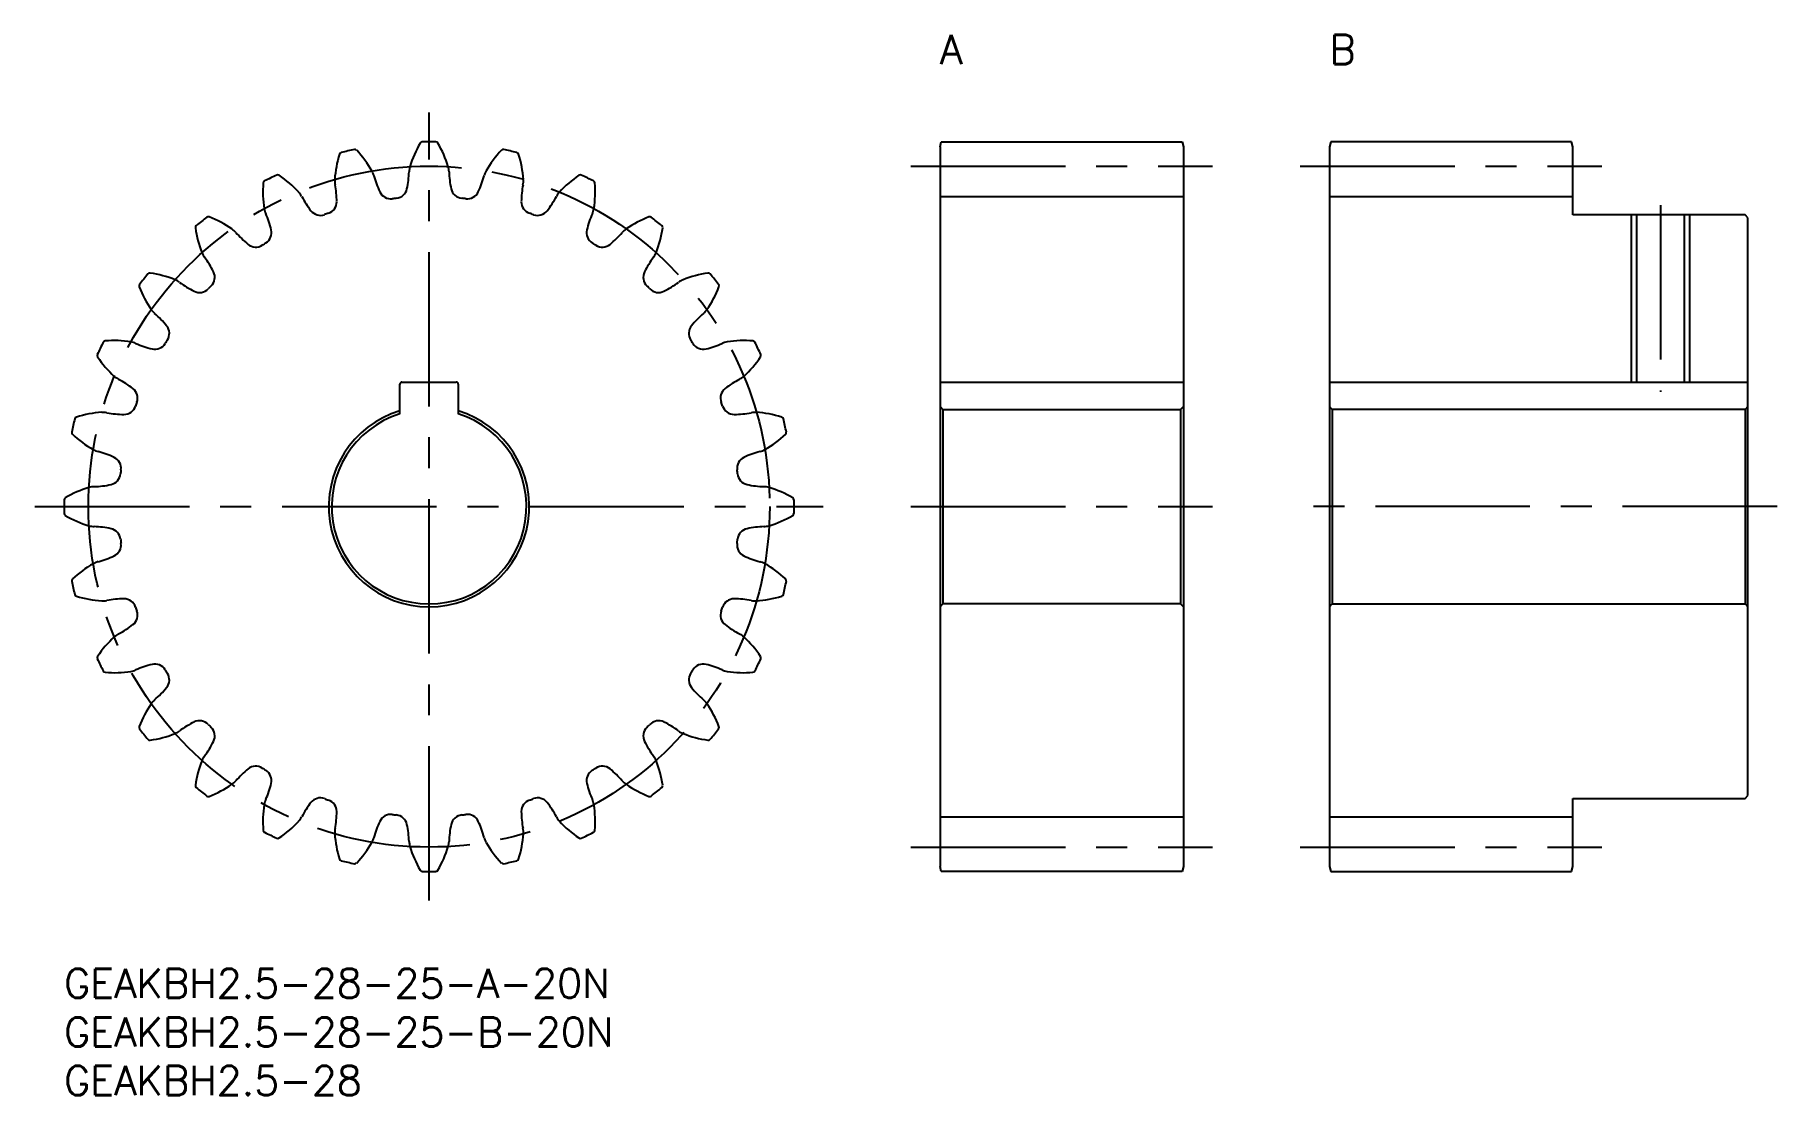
# Model space of a CAD drawing. Extents: x -3 to 176, y -13 to 96.
import ezdxf

# ---------------------------------------------------------------- set-up
doc = ezdxf.new("R2010")
doc.units = 0
doc.header["$LTSCALE"] = 0.5
doc.linetypes.add('CENTER', pattern=[50.8, 31.75, -6.35, 6.35, -6.35])
for name, color, linetype in [('MSM_CENTER', 1, 'CENTER'), ('MSM_CONTINUOUS', 7, 'CONTINUOUS'), ('MSM_NARROW', 5, 'CONTINUOUS'), ('MSM_PART_NUMBER', 7, 'CONTINUOUS')]:
    doc.layers.add(name, color=color, linetype=linetype)
doc.styles.get("Standard").update_dxf_attribs({"font": 'txt.shx', "height": 1, "bigfont": 'bigfont.shx'})

# ---------------------------------------------------------------- blocks, each defined once
blk = doc.blocks.new('*U3')
at = {"layer": 'MSM_PART_NUMBER'}
blk.add_text('GEAKBH2.5-28-25-B-20N', height=3, dxfattribs=at).set_placement((0, -8))
blk = doc.blocks.new('*U4')
at = {"layer": 'MSM_PART_NUMBER'}
blk.add_text('GEAKBH2.5-28-25-A-20N', height=3, dxfattribs=at).set_placement((0, -3))
blk = doc.blocks.new('*U5')
at = {"layer": 'MSM_PART_NUMBER'}
blk.add_text('GEAKBH2.5-28', height=3, dxfattribs=at).set_placement((0, -13))
blk = doc.blocks.new('*U6')
at = {"layer": 'MSM_PART_NUMBER'}
blk.add_text('A', height=3, dxfattribs=at).set_placement((90, 93))
blk = doc.blocks.new('*U7')
at = {"layer": 'MSM_PART_NUMBER'}
blk.add_text('B', height=3, dxfattribs=at).set_placement((130, 93))

msp = doc.modelspace()

# ---------------------------------------------------------------- linework, layer by layer
at = {"layer": 'MSM_CENTER'}
for p, q in [((37.5, 7), (37.5, 88)), ((87, 82.5), (118, 82.5)), ((127, 82.5), (158, 82.5)), ((164, 78.5), (164, 59.3)), ((-3, 47.5), (78, 47.5)), ((87, 47.5), (118, 47.5)), ((176, 47.5), (127, 47.5)), ((87, 12.5), (118, 12.5)), ((127, 12.5), (158, 12.5))]:
    msp.add_line(p, q, dxfattribs=at)
msp.add_circle((37.5, 47.5), 35, dxfattribs=at)
at = {"layer": 'MSM_CONTINUOUS'}
for p, q in [((90, 84.5), (90.13, 85)), ((90, 84.5), (90, 10.5)), ((90.13, 85), (114.87, 85)), ((114.87, 85), (115, 84.5)), ((115, 84.5), (115, 10.5)), ((130.13, 85), (130, 84.5)), ((130, 84.5), (130, 10.5)), ((154.87, 85), (130.13, 85)), ((155, 84.5), (154.87, 85)), ((155, 77.5), (155, 84.5)), ((90, 79.37), (115, 79.37)), ((130, 79.37), (155, 79.37)), ((172.7, 77.5), (155, 77.5)), ((161.54, 77.5), (161.54, 60.3)), ((166.46, 77.5), (166.46, 60.3)), ((173, 77.2), (172.7, 77.5)), ((173, 17.8), (173, 77.2)), ((34.5, 57.04), (34.5, 60.1)), ((34.7, 60.3), (40.3, 60.3)), ((40.5, 60.1), (40.5, 57.04)), ((90, 60.3), (115, 60.3)), ((130, 60.3), (173, 60.3)), ((90, 57.8), (90.3, 57.5)), ((90.3, 57.5), (90.3, 37.5)), ((90.3, 57.5), (114.7, 57.5)), ((114.7, 57.5), (115, 57.8)), ((114.7, 57.5), (114.7, 37.5)), ((130.3, 57.5), (130, 57.8)), ((130.3, 57.5), (130.3, 37.5)), ((172.7, 57.5), (130.3, 57.5)), ((173, 57.8), (172.7, 57.5)), ((172.7, 57.5), (172.7, 37.5)), ((90.3, 37.5), (90, 37.2)), ((114.7, 37.5), (90.3, 37.5)), ((115, 37.2), (114.7, 37.5)), ((130, 37.2), (130.3, 37.5)), ((130.3, 37.5), (172.7, 37.5)), ((172.7, 37.5), (173, 37.2)), ((155, 17.5), (172.7, 17.5)), ((155, 10.5), (155, 17.5)), ((172.7, 17.5), (173, 17.8)), ((90, 15.62), (115, 15.62)), ((130, 15.62), (155, 15.62)), ((90.13, 10), (90, 10.5)), ((114.87, 10), (90.13, 10)), ((115, 10.5), (114.87, 10)), ((130, 10.5), (130.13, 10)), ((130.13, 10), (154.87, 10)), ((154.87, 10), (155, 10.5))]:
    msp.add_line(p, q, dxfattribs=at)
for centre, radius, start, end in [((37.5, 47.5), 37.5, 101.7976, 103.9167), ((29.88, 83.96), 0.25, 43.2093, 101.7976), ((21.9, 76.47), 11.2, 29.6429, 43.2093), ((46.26, 79.21), 11.2, 149.6479, 163.2143), ((36.81, 84.74), 0.25, 91.0596, 149.6479), ((37.5, 47.5), 37.5, 88.9404, 91.0596), ((38.19, 84.74), 0.25, 30.3521, 88.9404), ((28.74, 79.21), 11.2, 16.7857, 30.3521), ((53.1, 76.47), 11.2, 136.7907, 150.3571), ((45.12, 83.96), 0.25, 78.2024, 136.7907), ((37.5, 47.5), 37.5, 76.0833, 78.2024), ((38.98, 80.36), 11.2, 162.505, 176.0714), ((28.54, 83.66), 0.25, 103.9167, 162.505), ((37.5, 81.85), 2.05, 163.2143, 178.3089), ((37.5, 81.85), 2.05, 1.6911, 16.7857), ((46.46, 83.66), 0.25, 17.495, 76.0833), ((36.02, 80.36), 11.2, 3.9286, 17.495), ((31.63, 79.87), 11.2, 175.3622, 188.9286), ((20.72, 80.76), 0.25, 116.7739, 175.3622), ((37.5, 47.5), 37.5, 114.6547, 116.7739), ((21.96, 81.35), 0.25, 56.0664, 114.6547), ((15.85, 72.27), 11.2, 42.5, 56.0664), ((29.86, 80.99), 2.05, 176.0714, 191.166), ((18.69, 78.79), 9.33, 0.3695, 11.166), ((29.86, 80.99), 2.05, 14.5483, 29.6429), ((40.87, 83.85), 9.33, 194.5483, 205.3448), ((26.12, 82.19), 9.33, 347.5123, 358.3089), ((48.88, 82.19), 9.33, 181.6911, 192.4876), ((34.13, 83.85), 9.33, 334.6552, 345.4517), ((45.14, 80.99), 2.05, 150.3571, 165.4517), ((56.31, 78.79), 9.33, 168.834, 179.6305), ((45.14, 80.99), 2.05, 348.834, 3.9286), ((59.15, 72.27), 11.2, 123.9336, 137.5), ((53.04, 81.35), 0.25, 65.3453, 123.9336), ((37.5, 47.5), 37.5, 63.2261, 65.3453), ((54.28, 80.76), 0.25, 4.6378, 63.2261), ((43.37, 79.87), 11.2, 351.0714, 4.6378), ((22.59, 78.45), 2.05, 27.4054, 42.5), ((32.7, 83.69), 9.33, 207.4054, 218.2019), ((26.77, 78.84), 1.25, 288.8981, 0.3695), ((33.57, 80.39), 1.25, 205.3448, 276.8161), ((37.5, 47.5), 31.87, 96.041, 96.8161), ((34.01, 80.44), 1.25, 276.041, 347.5124), ((40.99, 80.44), 1.25, 192.4876, 263.959), ((37.5, 47.5), 31.88, 83.1839, 83.959), ((41.43, 80.39), 1.25, 263.1839, 334.6552), ((48.23, 78.84), 1.25, 179.6305, 251.1019), ((42.3, 83.69), 9.33, 321.7981, 332.5946), ((52.41, 78.45), 2.05, 137.5, 152.5946), ((37.5, 47.5), 37.5, 127.5118, 129.631), ((14.82, 77.05), 0.25, 68.9236, 127.5118), ((10.88, 66.83), 11.2, 55.3571, 68.9235), ((22.59, 78.45), 2.05, 188.9286, 204.0231), ((12.2, 73.82), 9.33, 13.2266, 24.0231), ((26.35, 78.69), 1.25, 218.2019, 289.6733), ((37.5, 47.5), 31.88, 108.8981, 109.6733), ((37.5, 47.5), 31.87, 70.3267, 71.1019), ((48.65, 78.69), 1.25, 250.3267, 321.7981), ((62.8, 73.82), 9.33, 155.9769, 166.7734), ((52.41, 78.45), 2.05, 335.9769, 351.0714), ((64.12, 66.83), 11.2, 111.0765, 124.6429), ((60.18, 77.05), 0.25, 52.4881, 111.0765), ((37.5, 47.5), 37.5, 50.369, 52.4882), ((13.74, 76.19), 0.25, 129.631, 188.2193), ((24.58, 77.75), 11.2, 188.2193, 201.7857), ((16.08, 74.36), 2.05, 40.2626, 55.3572), ((24.77, 81.72), 9.33, 220.2626, 231.0591), ((20.07, 75.67), 1.25, 301.7553, 13.2266), ((54.93, 75.67), 1.25, 166.7734, 238.2447), ((50.23, 81.72), 9.33, 308.9409, 319.7374), ((58.92, 74.36), 2.05, 124.6428, 139.7374), ((50.42, 77.75), 11.2, 338.2143, 351.7807), ((61.26, 76.19), 0.25, 351.7807, 50.369), ((16.08, 74.36), 2.05, 201.7857, 216.8803), ((19.69, 75.43), 1.25, 231.0591, 302.5304), ((37.5, 47.5), 31.87, 121.7553, 122.5304), ((37.5, 47.5), 31.87, 57.4696, 58.2447), ((55.31, 75.43), 1.25, 237.4696, 308.9409), ((58.92, 74.36), 2.05, 323.1197, 338.2143), ((6.98, 67.53), 9.33, 26.0838, 36.8803), ((14.24, 71.08), 1.25, 314.6124, 26.0838), ((60.76, 71.08), 1.25, 153.9162, 225.3876), ((68.02, 67.53), 9.33, 143.1197, 153.9162), ((7.95, 70.18), 0.25, 142.4882, 201.0765), ((18.17, 74.12), 11.2, 201.0765, 214.6429), ((37.5, 47.5), 37.5, 140.369, 142.4882), ((8.81, 71.26), 0.25, 81.7807, 140.369), ((7.25, 60.42), 11.2, 68.2143, 81.7807), ((10.64, 68.92), 2.05, 53.1197, 68.2143), ((17.47, 78.02), 9.33, 233.1197, 243.9162), ((13.92, 70.76), 1.25, 243.9162, 315.3876), ((37.5, 47.5), 31.88, 134.6124, 135.3876), ((37.5, 47.5), 31.88, 44.6124, 45.3876), ((61.08, 70.76), 1.25, 224.6124, 296.0838), ((57.53, 78.02), 9.33, 296.0838, 306.8803), ((64.36, 68.92), 2.05, 111.7857, 126.8803), ((67.75, 60.42), 11.2, 98.2193, 111.7857), ((56.83, 74.12), 11.2, 325.3571, 338.9235), ((66.19, 71.26), 0.25, 39.631, 98.2193), ((37.5, 47.5), 37.5, 37.5118, 39.631), ((67.05, 70.18), 0.25, 338.9235, 37.5118), ((10.64, 68.92), 2.05, 214.6428, 229.7374), ((3.28, 60.23), 9.33, 38.9409, 49.7374), ((71.72, 60.23), 9.33, 130.2626, 141.0591), ((64.36, 68.92), 2.05, 310.2626, 325.3572), ((4.24, 64.28), 0.25, 94.6378, 153.2261), ((5.13, 53.37), 11.2, 81.0714, 94.6378), ((37.5, 47.5), 31.88, 147.4696, 148.2447), ((9.57, 65.31), 1.25, 327.4696, 38.9409), ((65.43, 65.31), 1.25, 141.0591, 212.5304), ((37.5, 47.5), 31.87, 31.7553, 32.5304), ((69.87, 53.37), 11.2, 85.3622, 98.9286), ((70.76, 64.28), 0.25, 26.7739, 85.3622), ((3.65, 63.04), 0.25, 155.3453, 213.9336), ((37.5, 47.5), 37.5, 153.2261, 155.3453), ((12.73, 69.15), 11.2, 213.9336, 227.5), ((6.55, 62.41), 2.05, 65.9769, 81.0714), ((11.18, 72.8), 9.33, 245.9769, 256.7734), ((9.33, 64.93), 1.25, 256.7734, 328.2447), ((65.67, 64.93), 1.25, 211.7553, 283.2266), ((63.82, 72.8), 9.33, 283.2266, 294.0231), ((68.45, 62.41), 2.05, 98.9286, 114.0231), ((62.27, 69.15), 11.2, 312.5, 326.0664), ((37.5, 47.5), 37.5, 24.6547, 26.7739), ((71.35, 63.04), 0.25, 326.0664, 24.6547), ((6.55, 62.41), 2.05, 227.5, 242.5946), ((68.45, 62.41), 2.05, 297.4054, 312.5), ((1.31, 52.3), 9.33, 51.7981, 62.5946), ((6.31, 58.65), 1.25, 340.3267, 51.7981), ((34.7, 60.1), 0.2, 90, 180), ((40.3, 60.1), 0.2, 0, 90), ((68.69, 58.65), 1.25, 128.2019, 199.6733), ((73.69, 52.3), 9.33, 117.4054, 128.2019), ((6.16, 58.23), 1.25, 269.6305, 341.1019), ((37.5, 47.5), 31.88, 160.3267, 161.1019), ((37.5, 47.5), 10.3, 106.9335, 73.0665), ((37.5, 47.5), 31.88, 18.8981, 19.6733), ((68.84, 58.23), 1.25, 198.8981, 270.3695), ((37.5, 47.5), 37.5, 166.0833, 168.2024), ((1.34, 56.46), 0.25, 107.495, 166.0833), ((4.64, 46.02), 11.2, 93.9286, 107.495), ((4.01, 55.14), 2.05, 78.834, 93.9286), ((6.21, 66.31), 9.33, 258.834, 269.6305), ((37.5, 47.5), 10, 107.4576, 72.5424), ((68.79, 66.31), 9.33, 270.3695, 281.166), ((70.99, 55.14), 2.05, 86.0714, 101.166), ((70.36, 46.02), 11.2, 72.505, 86.0714), ((73.66, 56.46), 0.25, 13.9167, 72.505), ((37.5, 47.5), 37.5, 11.7976, 13.9167), ((1.04, 55.12), 0.25, 168.2024, 226.7907), ((8.53, 63.1), 11.2, 226.7907, 240.3571), ((66.47, 63.1), 11.2, 299.6429, 313.2093), ((73.96, 55.12), 0.25, 313.2092, 11.7976), ((4.01, 55.14), 2.05, 240.3571, 255.4517), ((1.15, 44.13), 9.33, 64.6552, 75.4517), ((4.61, 51.43), 1.25, 353.1839, 64.6552), ((70.39, 51.43), 1.25, 115.3448, 186.8161), ((73.85, 44.13), 9.33, 104.5483, 115.3448), ((70.99, 55.14), 2.05, 284.5483, 299.6429), ((4.56, 50.99), 1.25, 282.4877, 353.959), ((37.5, 47.5), 31.88, 173.1839, 173.959), ((37.5, 47.5), 31.88, 6.041, 6.8161), ((70.44, 50.99), 1.25, 186.041, 257.5123), ((0.26, 48.19), 0.25, 120.3521, 178.9404), ((5.79, 38.74), 11.2, 106.7857, 120.3521), ((3.15, 47.5), 2.05, 91.6911, 106.7857), ((2.81, 58.88), 9.33, 271.6911, 282.4877), ((72.19, 58.88), 9.33, 257.5123, 268.3089), ((71.85, 47.5), 2.05, 73.2143, 88.3089), ((69.21, 38.74), 11.2, 59.6479, 73.2143), ((74.74, 48.19), 0.25, 1.0596, 59.6479), ((37.5, 47.5), 37.5, 178.9404, 181.0596), ((0.26, 46.81), 0.25, 181.0596, 239.6479), ((5.79, 56.26), 11.2, 239.6479, 253.2143), ((69.21, 56.26), 11.2, 286.7857, 300.3521), ((74.74, 46.81), 0.25, 300.3521, 358.9404), ((37.5, 47.5), 37.5, 358.9404, 1.0596), ((3.15, 47.5), 2.05, 253.2143, 268.3089), ((2.81, 36.12), 9.33, 77.5123, 88.3089), ((4.56, 44.01), 1.25, 6.041, 77.5123), ((70.44, 44.01), 1.25, 102.4877, 173.959), ((72.19, 36.12), 9.33, 91.6911, 102.4877), ((71.85, 47.5), 2.05, 271.6911, 286.7857), ((4.61, 43.57), 1.25, 295.3448, 6.8161), ((37.5, 47.5), 31.87, 186.041, 186.8161), ((70.39, 43.57), 1.25, 173.1839, 244.6552), ((37.5, 47.5), 31.87, 353.1839, 353.959), ((8.53, 31.9), 11.2, 119.6429, 133.2093), ((4.01, 39.86), 2.05, 104.5483, 119.6429), ((1.15, 50.87), 9.33, 284.5483, 295.3448), ((73.85, 50.87), 9.33, 244.6552, 255.4517), ((70.99, 39.86), 2.05, 60.3571, 75.4517), ((66.47, 31.9), 11.2, 46.7907, 60.3571), ((1.04, 39.88), 0.25, 133.2093, 191.7976), ((37.5, 47.5), 37.5, 191.7976, 193.9167), ((37.5, 47.5), 37.5, 346.0833, 348.2024), ((73.96, 39.88), 0.25, 348.2024, 46.7907), ((1.34, 38.54), 0.25, 193.9167, 252.505), ((4.64, 48.98), 11.2, 252.505, 266.0714), ((4.01, 39.86), 2.05, 266.0714, 281.166), ((6.21, 28.69), 9.33, 90.3695, 101.166), ((6.16, 36.77), 1.25, 18.8981, 90.3695), ((68.84, 36.77), 1.25, 89.6305, 161.1019), ((68.79, 28.69), 9.33, 78.834, 89.6305), ((70.99, 39.86), 2.05, 258.834, 273.9286), ((70.36, 48.98), 11.2, 273.9286, 287.495), ((73.66, 38.54), 0.25, 287.495, 346.0833), ((6.31, 36.35), 1.25, 308.2019, 19.6733), ((37.5, 47.5), 31.88, 198.8981, 199.6733), ((68.69, 36.35), 1.25, 160.3267, 231.7981), ((37.5, 47.5), 31.87, 340.3267, 341.1019), ((12.73, 25.85), 11.2, 132.5, 146.0664), ((6.55, 32.59), 2.05, 117.4054, 132.5), ((1.31, 42.7), 9.33, 297.4054, 308.2019), ((73.69, 42.7), 9.33, 231.7981, 242.5946), ((68.45, 32.59), 2.05, 47.5, 62.5946), ((62.27, 25.85), 11.2, 33.9336, 47.5), ((3.65, 31.96), 0.25, 146.0664, 204.6547), ((37.5, 47.5), 37.5, 204.6547, 206.7739), ((4.24, 30.72), 0.25, 206.7739, 265.3622), ((5.13, 41.63), 11.2, 265.3622, 278.9286), ((6.55, 32.59), 2.05, 278.9286, 294.0231), ((11.18, 22.2), 9.33, 103.2266, 114.0231), ((9.33, 30.07), 1.25, 31.7553, 103.2266), ((37.5, 47.5), 31.88, 211.7553, 212.5304), ((37.5, 47.5), 31.87, 327.4696, 328.2447), ((65.67, 30.07), 1.25, 76.7734, 148.2447), ((63.82, 22.2), 9.33, 65.9769, 76.7734), ((68.45, 32.59), 2.05, 245.9769, 261.0714), ((69.87, 41.63), 11.2, 261.0714, 274.6378), ((70.76, 30.72), 0.25, 274.6378, 333.2261), ((37.5, 47.5), 37.5, 333.2261, 335.3453), ((71.35, 31.96), 0.25, 335.3453, 33.9336), ((3.28, 34.77), 9.33, 310.2626, 321.0591), ((9.57, 29.69), 1.25, 321.0591, 32.5304), ((65.43, 29.69), 1.25, 147.4696, 218.9409), ((71.72, 34.77), 9.33, 218.9409, 229.7374), ((18.17, 20.88), 11.2, 145.3571, 158.9235), ((10.64, 26.08), 2.05, 130.2626, 145.3572), ((64.36, 26.08), 2.05, 34.6428, 49.7374), ((56.83, 20.88), 11.2, 21.0765, 34.6429), ((17.47, 16.98), 9.33, 116.0838, 126.8803), ((13.92, 24.24), 1.25, 44.6124, 116.0838), ((37.5, 47.5), 31.87, 224.6124, 225.3876), ((37.5, 47.5), 31.87, 314.6124, 315.3876), ((61.08, 24.24), 1.25, 63.9162, 135.3876), ((57.53, 16.98), 9.33, 53.1197, 63.9162), ((7.95, 24.82), 0.25, 158.9236, 217.5118), ((37.5, 47.5), 37.5, 217.5118, 219.631), ((8.81, 23.74), 0.25, 219.631, 278.2193), ((7.25, 34.58), 11.2, 278.2193, 291.7857), ((10.64, 26.08), 2.05, 291.7857, 306.8803), ((6.98, 27.47), 9.33, 323.1197, 333.9162), ((14.24, 23.92), 1.25, 333.9162, 45.3876), ((60.76, 23.92), 1.25, 134.6124, 206.0838), ((68.02, 27.47), 9.33, 206.0838, 216.8803), ((64.36, 26.08), 2.05, 233.1197, 248.2143), ((67.75, 34.58), 11.2, 248.2143, 261.7807), ((66.19, 23.74), 0.25, 261.7807, 320.369), ((37.5, 47.5), 37.5, 320.369, 322.4882), ((67.05, 24.82), 0.25, 322.4882, 21.0765), ((16.08, 20.64), 2.05, 143.1197, 158.2143), ((58.92, 20.64), 2.05, 21.7857, 36.8803), ((24.58, 17.25), 11.2, 158.2143, 171.7807), ((24.77, 13.28), 9.33, 128.9409, 139.7374), ((19.69, 19.57), 1.25, 57.4696, 128.9409), ((37.5, 47.5), 31.87, 237.4696, 238.2447), ((20.07, 19.33), 1.25, 346.7734, 58.2447), ((54.93, 19.33), 1.25, 121.7553, 193.2266), ((37.5, 47.5), 31.87, 301.7553, 302.5304), ((55.31, 19.57), 1.25, 51.0591, 122.5304), ((50.23, 13.28), 9.33, 40.2626, 51.0591), ((50.42, 17.25), 11.2, 8.2193, 21.7857), ((13.74, 18.81), 0.25, 171.7807, 230.369), ((37.5, 47.5), 37.5, 230.369, 232.4882), ((10.88, 28.17), 11.2, 291.0765, 304.6429), ((16.08, 20.64), 2.05, 304.6428, 319.7374), ((12.2, 21.18), 9.33, 335.9769, 346.7734), ((62.8, 21.18), 9.33, 193.2266, 204.0231), ((58.92, 20.64), 2.05, 220.2626, 235.3572), ((64.12, 28.17), 11.2, 235.3571, 248.9235), ((37.5, 47.5), 37.5, 307.5118, 309.631), ((61.26, 18.81), 0.25, 309.631, 8.2193), ((14.82, 17.95), 0.25, 232.4882, 291.0765), ((31.63, 15.13), 11.2, 171.0714, 184.6378), ((22.59, 16.55), 2.05, 155.9769, 171.0714), ((32.7, 11.31), 9.33, 141.7981, 152.5946), ((26.35, 16.31), 1.25, 70.3267, 141.7981), ((37.5, 47.5), 31.88, 250.3267, 251.1019), ((26.77, 16.16), 1.25, 359.6305, 71.1019), ((18.69, 16.21), 9.33, 348.834, 359.6305), ((48.23, 16.16), 1.25, 108.8981, 180.3695), ((56.31, 16.21), 9.33, 180.3695, 191.166), ((37.5, 47.5), 31.88, 288.8981, 289.6733), ((48.65, 16.31), 1.25, 38.2019, 109.6733), ((42.3, 11.31), 9.33, 27.4054, 38.2019), ((52.41, 16.55), 2.05, 8.9286, 24.0231), ((43.37, 15.13), 11.2, 355.3622, 8.9286), ((60.18, 17.95), 0.25, 248.9236, 307.5118), ((15.85, 22.73), 11.2, 303.9336, 317.5), ((22.59, 16.55), 2.05, 317.5, 332.5946), ((29.86, 14.01), 2.05, 168.834, 183.9286), ((40.87, 11.15), 9.33, 154.6552, 165.4517), ((33.57, 14.61), 1.25, 83.1839, 154.6552), ((37.5, 47.5), 31.87, 263.1839, 263.959), ((34.01, 14.56), 1.25, 12.4877, 83.959), ((26.12, 12.81), 9.33, 1.6911, 12.4877), ((48.88, 12.81), 9.33, 167.5123, 178.3089), ((40.99, 14.56), 1.25, 96.041, 167.5123), ((37.5, 47.5), 31.87, 276.041, 276.8161), ((41.43, 14.61), 1.25, 25.3448, 96.8161), ((34.13, 11.15), 9.33, 14.5483, 25.3448), ((45.14, 14.01), 2.05, 356.0714, 11.166), ((52.41, 16.55), 2.05, 207.4054, 222.5), ((59.15, 22.73), 11.2, 222.5, 236.0664), ((20.72, 14.24), 0.25, 184.6378, 243.2261), ((37.5, 47.5), 37.5, 243.2261, 245.3453), ((21.96, 13.65), 0.25, 245.3453, 303.9336), ((38.98, 14.64), 11.2, 183.9286, 197.495), ((21.9, 18.53), 11.2, 316.7907, 330.3571), ((29.86, 14.01), 2.05, 330.3571, 345.4517), ((37.5, 13.15), 2.05, 181.6911, 196.7857), ((46.26, 15.79), 11.2, 196.7857, 210.3521), ((28.74, 15.79), 11.2, 329.6479, 343.2143), ((37.5, 13.15), 2.05, 343.2143, 358.3089), ((45.14, 14.01), 2.05, 194.5483, 209.6429), ((53.1, 18.53), 11.2, 209.6429, 223.2093), ((36.02, 14.64), 11.2, 342.505, 356.0714), ((53.04, 13.65), 0.25, 236.0664, 294.6547), ((37.5, 47.5), 37.5, 294.6547, 296.7739), ((54.28, 14.24), 0.25, 296.7739, 355.3622), ((28.54, 11.34), 0.25, 197.495, 256.0833), ((37.5, 47.5), 37.5, 256.0833, 258.2024), ((29.88, 11.04), 0.25, 258.2025, 316.7907), ((45.12, 11.04), 0.25, 223.2093, 281.7976), ((37.5, 47.5), 37.5, 281.7976, 283.9167), ((46.46, 11.34), 0.25, 283.9167, 342.505), ((36.81, 10.26), 0.25, 210.3521, 268.9404), ((37.5, 47.5), 37.5, 268.9404, 271.0596), ((38.19, 10.26), 0.25, 271.0596, 329.6479)]:
    msp.add_arc(centre, radius, start, end, dxfattribs=at)
at = {"layer": 'MSM_NARROW'}
for p, q in [((161, 77.5), (161, 60.3)), ((167, 77.5), (167, 60.3))]:
    msp.add_line(p, q, dxfattribs=at)

# ---------------------------------------------------------------- block references
at = {"layer": 'MSM_CONTINUOUS'}
for name in ['*U6', '*U7', '*U4', '*U3', '*U5']:
    msp.add_blockref(name, (0, 0), dxfattribs=at)

doc.saveas('drawing.dxf')
